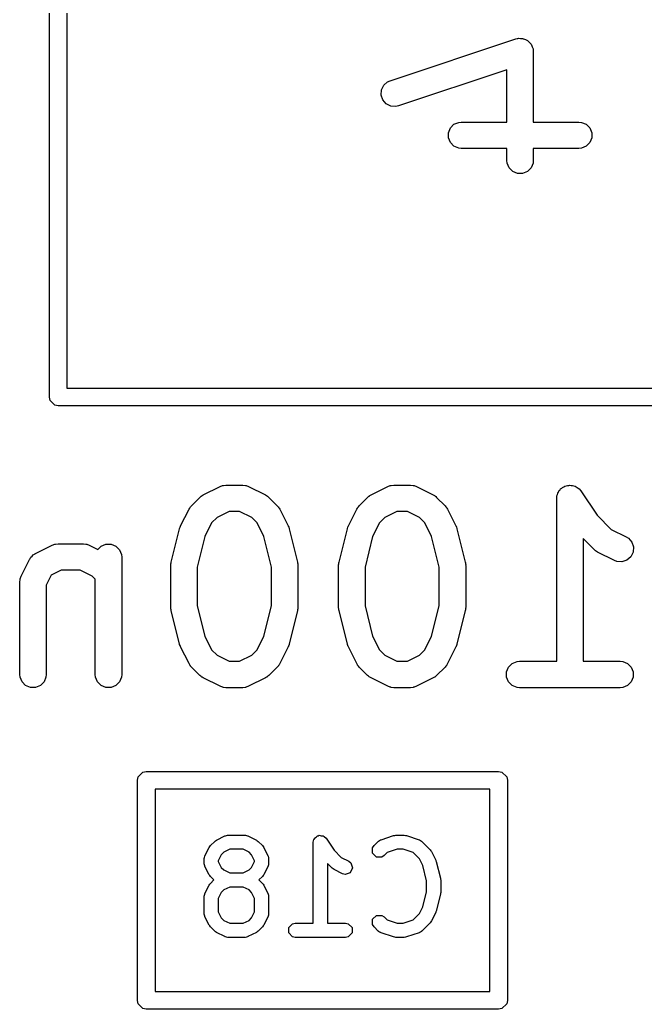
# Model space of a CAD drawing. Header units: inches. Extents: x 1.94 to 9.37, y -5.72 to -1.46.
# Drawn here: x 5.708 to 5.8477, y -5.2136 to -4.9925 of the extents above; entities that cross this region are included whole.
import ezdxf

# ---------------------------------------------------------------- set-up
doc = ezdxf.new("R2010")
doc.units = ezdxf.units.IN
doc.header["$MEASUREMENT"] = 0
doc.layers.add('BLACK', color=250, linetype='CONTINUOUS')

msp = doc.modelspace()

# ---------------------------------------------------------------- linework, layer by layer
at = {"layer": 'BLACK', "linetype": 'CONTINUOUS'}
for p, q in [((5.71457, -5.07677), (5.71457, -4.94291)), ((5.7185, -4.94373), (5.7185, -5.0748)), ((5.79069, -5.0061), (5.81881, -4.99673)), ((5.81881, -4.99673), (5.8191, -4.99667)), ((5.8191, -4.99667), (5.81917, -4.99664)), ((5.81917, -4.99664), (5.81923, -4.99664)), ((5.81923, -4.99664), (5.81937, -4.9966)), ((5.81937, -4.9966), (5.81985, -4.99664)), ((5.81985, -4.99664), (5.82032, -4.99664)), ((5.82032, -4.99664), (5.82042, -4.99668)), ((5.82042, -4.99668), (5.82052, -4.99668)), ((5.82052, -4.99668), (5.82095, -4.99689)), ((5.82095, -4.99689), (5.82138, -4.99708)), ((5.82138, -4.99708), (5.82146, -4.99715)), ((5.82146, -4.99715), (5.82155, -4.9972)), ((5.82155, -4.9972), (5.82186, -4.99756)), ((5.82186, -4.99756), (5.8222, -4.99789)), ((5.8222, -4.99789), (5.82224, -4.99799)), ((5.82224, -4.99799), (5.82231, -4.99807)), ((5.82231, -4.99807), (5.82246, -4.99852)), ((5.82246, -4.99852), (5.82264, -4.99896)), ((5.82264, -4.99896), (5.82265, -4.99911)), ((5.82265, -4.99911), (5.82267, -4.99916)), ((5.82267, -4.99916), (5.82267, -4.99924)), ((5.82267, -4.99924), (5.8227, -4.99953)), ((5.8227, -4.99953), (5.8227, -5.01533)), ((5.81679, -5.00363), (5.79256, -5.01171)), ((5.81679, -5.01533), (5.81679, -5.00363)), ((5.79016, -5.00634), (5.79069, -5.0061)), ((5.78869, -5.00927), (5.78877, -5.00813)), ((5.78877, -5.00813), (5.78929, -5.00709)), ((5.78929, -5.00709), (5.79016, -5.00634)), ((5.78906, -5.01037), (5.78869, -5.00927)), ((5.78981, -5.01124), (5.78906, -5.01037)), ((5.79084, -5.01175), (5.78981, -5.01124)), ((5.79199, -5.01183), (5.79084, -5.01175)), ((5.79256, -5.01171), (5.79199, -5.01183)), ((5.80372, -5.0177), (5.80417, -5.01664)), ((5.80417, -5.01664), (5.80498, -5.01582)), ((5.80498, -5.01582), (5.80604, -5.01538)), ((5.80604, -5.01538), (5.80662, -5.01533)), ((5.80662, -5.01533), (5.81679, -5.01533)), ((5.8227, -5.01533), (5.83287, -5.01533)), ((5.83287, -5.01533), (5.83344, -5.01538)), ((5.83344, -5.01538), (5.83451, -5.01582)), ((5.83451, -5.01582), (5.83532, -5.01664)), ((5.83532, -5.01664), (5.83576, -5.0177)), ((5.80372, -5.01886), (5.80372, -5.0177)), ((5.80417, -5.01992), (5.80372, -5.01886)), ((5.83576, -5.01886), (5.83532, -5.01992)), ((5.83576, -5.0177), (5.83576, -5.01886)), ((5.80498, -5.02073), (5.80417, -5.01992)), ((5.80604, -5.02117), (5.80498, -5.02073)), ((5.80662, -5.02123), (5.80604, -5.02117)), ((5.81679, -5.02123), (5.80662, -5.02123)), ((5.81679, -5.0239), (5.81679, -5.02123)), ((5.83287, -5.02123), (5.8227, -5.02123)), ((5.8227, -5.02123), (5.8227, -5.0239)), ((5.83344, -5.02117), (5.83287, -5.02123)), ((5.83451, -5.02073), (5.83344, -5.02117)), ((5.83532, -5.01992), (5.83451, -5.02073)), ((5.81685, -5.02448), (5.81679, -5.0239)), ((5.8227, -5.0239), (5.82264, -5.02448)), ((5.81729, -5.02554), (5.81685, -5.02448)), ((5.8181, -5.02636), (5.81729, -5.02554)), ((5.8222, -5.02554), (5.82138, -5.02636)), ((5.82264, -5.02448), (5.8222, -5.02554)), ((5.81917, -5.0268), (5.8181, -5.02636)), ((5.82032, -5.0268), (5.81917, -5.0268)), ((5.82138, -5.02636), (5.82032, -5.0268)), ((5.71472, -5.07752), (5.71457, -5.07677)), ((5.7185, -5.0748), (5.91142, -5.0748)), ((5.71578, -5.07859), (5.71472, -5.07752)), ((5.71654, -5.07874), (5.71578, -5.07859)), ((5.91339, -5.07874), (5.71654, -5.07874)), ((5.74896, -5.09864), (5.75271, -5.09676)), ((5.75271, -5.09676), (5.75325, -5.09655)), ((5.75325, -5.09655), (5.75336, -5.09655)), ((5.75336, -5.09655), (5.75345, -5.09651)), ((5.75345, -5.09651), (5.75403, -5.09645)), ((5.75403, -5.09645), (5.75778, -5.09645)), ((5.75778, -5.09645), (5.75836, -5.09651)), ((5.75836, -5.09651), (5.75845, -5.09655)), ((5.75845, -5.09655), (5.75856, -5.09655)), ((5.75856, -5.09655), (5.7591, -5.09676)), ((5.7591, -5.09676), (5.76285, -5.09864)), ((5.78646, -5.09864), (5.79021, -5.09676)), ((5.79021, -5.09676), (5.79075, -5.09655)), ((5.79075, -5.09655), (5.79085, -5.09655)), ((5.79085, -5.09655), (5.79095, -5.09651)), ((5.79095, -5.09651), (5.79153, -5.09645)), ((5.79153, -5.09645), (5.79528, -5.09645)), ((5.79528, -5.09645), (5.79585, -5.09651)), ((5.79585, -5.09651), (5.79595, -5.09655)), ((5.79595, -5.09655), (5.79606, -5.09655)), ((5.79606, -5.09655), (5.7966, -5.09676)), ((5.7966, -5.09676), (5.80035, -5.09864)), ((5.82926, -5.09695), (5.82953, -5.09684)), ((5.82953, -5.09684), (5.82977, -5.09667)), ((5.82977, -5.09667), (5.83005, -5.09662)), ((5.83005, -5.09662), (5.83032, -5.09651)), ((5.83032, -5.09651), (5.83061, -5.09651)), ((5.83061, -5.09651), (5.8309, -5.09645)), ((5.8309, -5.09645), (5.83118, -5.09651)), ((5.83118, -5.09651), (5.83147, -5.09651)), ((5.83147, -5.09651), (5.83174, -5.09662)), ((5.83174, -5.09662), (5.83203, -5.09668)), ((5.83203, -5.09668), (5.83227, -5.09684)), ((5.83227, -5.09684), (5.83254, -5.09695)), ((5.74819, -5.09919), (5.74842, -5.099)), ((5.74842, -5.099), (5.74847, -5.09894)), ((5.74847, -5.09894), (5.74856, -5.09889)), ((5.74856, -5.09889), (5.74864, -5.09882)), ((5.74864, -5.09882), (5.74871, -5.09879)), ((5.74871, -5.09879), (5.74896, -5.09864)), ((5.76285, -5.09864), (5.7631, -5.09879)), ((5.7631, -5.09879), (5.76317, -5.09882)), ((5.76317, -5.09882), (5.76325, -5.09889)), ((5.76325, -5.09889), (5.76334, -5.09894)), ((5.76334, -5.09894), (5.76339, -5.099)), ((5.76339, -5.099), (5.76362, -5.09919)), ((5.78569, -5.09919), (5.78591, -5.099)), ((5.78591, -5.099), (5.78597, -5.09894)), ((5.78597, -5.09894), (5.78606, -5.09889)), ((5.78606, -5.09889), (5.78614, -5.09882)), ((5.78614, -5.09882), (5.78621, -5.09879)), ((5.78621, -5.09879), (5.78646, -5.09864)), ((5.80035, -5.09864), (5.80059, -5.09879)), ((5.80059, -5.09879), (5.80067, -5.09882)), ((5.80067, -5.09882), (5.80075, -5.09889)), ((5.80075, -5.09889), (5.80084, -5.09894)), ((5.80084, -5.09894), (5.80089, -5.099)), ((5.80089, -5.099), (5.80111, -5.09919)), ((5.82794, -5.0994), (5.828, -5.09883)), ((5.828, -5.09883), (5.82811, -5.09856)), ((5.82811, -5.09856), (5.82817, -5.09827)), ((5.82817, -5.09827), (5.82833, -5.09803)), ((5.82833, -5.09803), (5.82844, -5.09776)), ((5.82844, -5.09776), (5.82865, -5.09756)), ((5.82865, -5.09756), (5.82881, -5.09731)), ((5.82881, -5.09731), (5.82905, -5.09715)), ((5.82905, -5.09715), (5.82926, -5.09695)), ((5.83254, -5.09695), (5.83274, -5.09715)), ((5.83274, -5.09715), (5.83299, -5.09732)), ((5.83299, -5.09732), (5.83335, -5.09776)), ((5.83335, -5.09776), (5.83335, -5.09776)), ((5.83335, -5.09776), (5.83335, -5.09776)), ((5.83335, -5.09776), (5.83335, -5.09776)), ((5.83335, -5.09776), (5.83694, -5.10315)), ((5.74607, -5.10134), (5.74613, -5.10129)), ((5.74613, -5.10129), (5.74632, -5.10106)), ((5.74632, -5.10106), (5.74819, -5.09919)), ((5.76362, -5.09919), (5.76549, -5.10106)), ((5.76549, -5.10106), (5.76568, -5.10129)), ((5.76568, -5.10129), (5.76574, -5.10134)), ((5.78357, -5.10134), (5.78363, -5.10129)), ((5.78363, -5.10129), (5.78381, -5.10106)), ((5.78381, -5.10106), (5.78569, -5.09919)), ((5.80111, -5.09919), (5.80299, -5.10106)), ((5.80299, -5.10106), (5.80317, -5.10129)), ((5.80317, -5.10129), (5.80323, -5.10134)), ((5.82794, -5.13582), (5.82794, -5.0994)), ((5.82794, -5.0994), (5.82794, -5.0994)), ((5.82794, -5.0994), (5.82794, -5.0994)), ((5.82794, -5.0994), (5.82794, -5.0994)), ((5.74389, -5.10558), (5.74577, -5.10183)), ((5.74577, -5.10183), (5.74592, -5.10158)), ((5.74592, -5.10158), (5.74595, -5.10151)), ((5.74595, -5.10151), (5.74602, -5.10143)), ((5.74602, -5.10143), (5.74607, -5.10134)), ((5.75473, -5.10236), (5.75203, -5.1037)), ((5.75708, -5.10236), (5.75473, -5.10236)), ((5.75978, -5.1037), (5.75708, -5.10236)), ((5.76574, -5.10134), (5.76579, -5.10143)), ((5.76579, -5.10143), (5.76586, -5.10151)), ((5.76586, -5.10151), (5.76589, -5.10158)), ((5.76589, -5.10158), (5.76605, -5.10183)), ((5.76605, -5.10183), (5.76792, -5.10558)), ((5.78139, -5.10558), (5.78326, -5.10183)), ((5.78326, -5.10183), (5.78342, -5.10158)), ((5.78342, -5.10158), (5.78345, -5.10151)), ((5.78345, -5.10151), (5.78351, -5.10143)), ((5.78351, -5.10143), (5.78357, -5.10134)), ((5.79222, -5.10236), (5.78953, -5.1037)), ((5.79458, -5.10236), (5.79222, -5.10236)), ((5.79728, -5.1037), (5.79458, -5.10236)), ((5.80323, -5.10134), (5.80329, -5.10143)), ((5.80329, -5.10143), (5.80335, -5.10151)), ((5.80335, -5.10151), (5.80338, -5.10158)), ((5.80338, -5.10158), (5.80354, -5.10183)), ((5.80354, -5.10183), (5.80542, -5.10558)), ((5.83694, -5.10315), (5.84014, -5.10635)), ((5.74378, -5.10588), (5.74386, -5.10564)), ((5.74386, -5.10564), (5.74387, -5.10562)), ((5.74387, -5.10562), (5.74389, -5.10558)), ((5.75083, -5.1049), (5.74932, -5.10793)), ((5.75203, -5.1037), (5.75083, -5.1049)), ((5.76098, -5.1049), (5.75978, -5.1037)), ((5.76249, -5.10793), (5.76098, -5.1049)), ((5.76792, -5.10558), (5.76794, -5.10562)), ((5.76794, -5.10562), (5.76795, -5.10564)), ((5.76795, -5.10564), (5.76804, -5.10588)), ((5.78127, -5.10588), (5.78136, -5.10564)), ((5.78136, -5.10564), (5.78137, -5.10562)), ((5.78137, -5.10562), (5.78139, -5.10558)), ((5.78833, -5.1049), (5.78681, -5.10793)), ((5.78953, -5.1037), (5.78833, -5.1049)), ((5.79847, -5.1049), (5.79728, -5.1037)), ((5.79999, -5.10793), (5.79847, -5.1049)), ((5.80542, -5.10558), (5.80543, -5.10562)), ((5.80543, -5.10562), (5.80544, -5.10564)), ((5.80544, -5.10564), (5.80553, -5.10588)), ((5.74179, -5.11368), (5.74367, -5.10619)), ((5.74367, -5.10619), (5.74368, -5.10614)), ((5.74368, -5.10612), (5.74378, -5.10588)), ((5.74368, -5.10614), (5.74368, -5.10612)), ((5.74932, -5.10793), (5.74761, -5.11476)), ((5.7642, -5.11476), (5.76249, -5.10793)), ((5.76804, -5.10588), (5.76813, -5.10612)), ((5.76813, -5.10612), (5.76813, -5.10614)), ((5.76813, -5.10614), (5.76814, -5.10619)), ((5.76814, -5.10619), (5.77002, -5.11368)), ((5.77929, -5.11368), (5.78116, -5.10619)), ((5.78116, -5.10619), (5.78118, -5.10614)), ((5.78118, -5.10612), (5.78127, -5.10588)), ((5.78118, -5.10614), (5.78118, -5.10612)), ((5.78681, -5.10793), (5.7851, -5.11476)), ((5.8017, -5.11476), (5.79999, -5.10793)), ((5.80553, -5.10588), (5.80562, -5.10612)), ((5.80562, -5.10612), (5.80562, -5.10614)), ((5.80562, -5.10614), (5.80564, -5.10619)), ((5.80564, -5.10619), (5.80751, -5.11368)), ((5.84014, -5.10635), (5.84347, -5.10801)), ((5.71147, -5.11176), (5.71521, -5.10988)), ((5.71521, -5.10988), (5.71576, -5.10968)), ((5.71576, -5.10968), (5.71586, -5.10967)), ((5.71586, -5.10967), (5.71596, -5.10963)), ((5.71596, -5.10963), (5.71654, -5.10957)), ((5.71654, -5.10957), (5.72216, -5.10957)), ((5.72216, -5.10957), (5.72274, -5.10963)), ((5.72274, -5.10963), (5.72283, -5.10967)), ((5.72283, -5.10967), (5.72294, -5.10968)), ((5.72294, -5.10968), (5.72348, -5.10988)), ((5.72348, -5.10988), (5.72538, -5.11083)), ((5.72538, -5.11083), (5.72614, -5.11007)), ((5.72614, -5.11007), (5.72721, -5.10963)), ((5.72721, -5.10963), (5.72836, -5.10963)), ((5.72836, -5.10963), (5.72942, -5.11007)), ((5.72942, -5.11007), (5.73024, -5.11089)), ((5.83631, -5.11086), (5.83385, -5.10841)), ((5.83385, -5.10841), (5.83385, -5.13582)), ((5.84347, -5.10801), (5.84396, -5.10832)), ((5.84396, -5.10832), (5.84471, -5.10919)), ((5.84471, -5.10919), (5.84507, -5.11028)), ((5.71045, -5.11259), (5.71073, -5.11235)), ((5.71073, -5.11235), (5.71098, -5.11207)), ((5.71098, -5.11207), (5.71127, -5.11188)), ((5.71127, -5.11188), (5.71132, -5.11184)), ((5.71132, -5.11184), (5.71137, -5.11182)), ((5.71137, -5.11182), (5.71147, -5.11176)), ((5.73024, -5.11089), (5.73068, -5.11195)), ((5.73068, -5.11195), (5.73074, -5.11253)), ((5.83653, -5.11105), (5.83631, -5.11086)), ((5.83658, -5.11111), (5.83653, -5.11105)), ((5.83667, -5.11116), (5.83658, -5.11111)), ((5.83675, -5.11123), (5.83667, -5.11116)), ((5.83683, -5.11126), (5.83675, -5.11123)), ((5.83707, -5.11142), (5.83683, -5.11126)), ((5.84082, -5.11329), (5.83707, -5.11142)), ((5.84499, -5.11143), (5.84448, -5.11246)), ((5.84507, -5.11028), (5.84499, -5.11143)), ((5.70827, -5.11683), (5.71014, -5.11308)), ((5.71014, -5.11308), (5.71021, -5.11298)), ((5.71021, -5.11298), (5.71022, -5.11294)), ((5.71022, -5.11294), (5.71027, -5.11288)), ((5.71027, -5.11288), (5.71045, -5.11259)), ((5.73074, -5.11253), (5.73074, -5.13877)), ((5.7417, -5.1144), (5.74171, -5.1143)), ((5.7417, -5.12377), (5.7417, -5.1144)), ((5.74171, -5.11426), (5.74174, -5.11404)), ((5.74171, -5.1143), (5.74171, -5.11426)), ((5.74174, -5.11404), (5.74176, -5.11382)), ((5.74176, -5.11382), (5.74178, -5.11378)), ((5.74178, -5.11378), (5.74179, -5.11368)), ((5.77002, -5.11368), (5.77003, -5.11378)), ((5.77003, -5.11378), (5.77005, -5.11382)), ((5.77005, -5.11382), (5.77007, -5.11404)), ((5.77007, -5.11404), (5.7701, -5.11426)), ((5.7701, -5.11426), (5.7701, -5.1143)), ((5.7701, -5.1143), (5.77011, -5.1144)), ((5.77011, -5.1144), (5.77011, -5.12377)), ((5.7792, -5.11426), (5.77923, -5.11404)), ((5.77921, -5.1143), (5.7792, -5.11426)), ((5.7792, -5.1144), (5.77921, -5.1143)), ((5.7792, -5.12377), (5.7792, -5.1144)), ((5.77923, -5.11404), (5.77926, -5.11382)), ((5.77926, -5.11382), (5.77927, -5.11378)), ((5.77927, -5.11378), (5.77929, -5.11368)), ((5.80751, -5.11368), (5.80753, -5.11378)), ((5.80753, -5.11378), (5.80755, -5.11382)), ((5.80755, -5.11382), (5.80757, -5.11404)), ((5.80757, -5.11404), (5.8076, -5.11426)), ((5.8076, -5.11426), (5.80759, -5.1143)), ((5.80759, -5.1143), (5.8076, -5.1144)), ((5.8076, -5.1144), (5.8076, -5.12377)), ((5.84136, -5.1135), (5.84082, -5.11329)), ((5.84251, -5.11358), (5.84136, -5.1135)), ((5.84361, -5.11322), (5.84251, -5.11358)), ((5.84448, -5.11246), (5.84361, -5.11322)), ((5.71499, -5.1166), (5.71386, -5.11885)), ((5.71723, -5.11548), (5.71499, -5.1166)), ((5.72146, -5.11548), (5.71723, -5.11548)), ((5.72416, -5.11683), (5.72146, -5.11548)), ((5.74761, -5.11476), (5.74761, -5.12341)), ((5.7642, -5.12341), (5.7642, -5.11476)), ((5.7851, -5.11476), (5.7851, -5.12341)), ((5.8017, -5.12341), (5.8017, -5.11476)), ((5.70796, -5.11815), (5.70802, -5.11757)), ((5.70796, -5.13877), (5.70796, -5.11815)), ((5.70802, -5.11757), (5.70806, -5.11748)), ((5.70806, -5.11737), (5.70827, -5.11683)), ((5.70806, -5.11748), (5.70806, -5.11737)), ((5.71386, -5.11885), (5.71386, -5.13877)), ((5.72483, -5.1175), (5.72416, -5.11683)), ((5.72483, -5.13877), (5.72483, -5.1175)), ((5.74761, -5.12341), (5.74932, -5.13024)), ((5.76249, -5.13024), (5.7642, -5.12341)), ((5.7851, -5.12341), (5.78681, -5.13024)), ((5.79999, -5.13024), (5.8017, -5.12341)), ((5.74171, -5.12387), (5.7417, -5.12377)), ((5.74171, -5.12392), (5.74171, -5.12387)), ((5.74174, -5.12413), (5.74171, -5.12392)), ((5.74176, -5.12435), (5.74174, -5.12413)), ((5.74178, -5.12439), (5.74176, -5.12435)), ((5.74179, -5.12449), (5.74178, -5.12439)), ((5.74367, -5.13199), (5.74179, -5.12449)), ((5.77002, -5.12449), (5.76814, -5.13199)), ((5.77003, -5.12439), (5.77002, -5.12449)), ((5.77005, -5.12435), (5.77003, -5.12439)), ((5.77007, -5.12413), (5.77005, -5.12435)), ((5.7701, -5.12392), (5.77007, -5.12413)), ((5.77011, -5.12377), (5.7701, -5.12387)), ((5.7701, -5.12387), (5.7701, -5.12392)), ((5.77921, -5.12387), (5.7792, -5.12377)), ((5.7792, -5.12392), (5.77921, -5.12387)), ((5.77923, -5.12413), (5.7792, -5.12392)), ((5.77926, -5.12435), (5.77923, -5.12413)), ((5.77927, -5.12439), (5.77926, -5.12435)), ((5.77929, -5.12449), (5.77927, -5.12439)), ((5.78116, -5.13199), (5.77929, -5.12449)), ((5.80751, -5.12449), (5.80564, -5.13199)), ((5.80753, -5.12439), (5.80751, -5.12449)), ((5.80755, -5.12435), (5.80753, -5.12439)), ((5.80757, -5.12413), (5.80755, -5.12435)), ((5.8076, -5.12392), (5.80757, -5.12413)), ((5.8076, -5.12377), (5.80759, -5.12387)), ((5.80759, -5.12387), (5.8076, -5.12392)), ((5.74368, -5.13203), (5.74367, -5.13199)), ((5.74368, -5.13205), (5.74368, -5.13203)), ((5.74378, -5.13229), (5.74368, -5.13205)), ((5.74932, -5.13024), (5.75083, -5.13327)), ((5.76098, -5.13327), (5.76249, -5.13024)), ((5.76813, -5.13205), (5.76804, -5.13229)), ((5.76814, -5.13199), (5.76813, -5.13203)), ((5.76813, -5.13203), (5.76813, -5.13205)), ((5.78118, -5.13203), (5.78116, -5.13199)), ((5.78118, -5.13205), (5.78118, -5.13203)), ((5.78127, -5.13229), (5.78118, -5.13205)), ((5.78681, -5.13024), (5.78833, -5.13327)), ((5.79847, -5.13327), (5.79999, -5.13024)), ((5.80562, -5.13205), (5.80553, -5.13229)), ((5.80564, -5.13199), (5.80562, -5.13203)), ((5.80562, -5.13203), (5.80562, -5.13205)), ((5.74386, -5.13253), (5.74378, -5.13229)), ((5.74387, -5.13255), (5.74386, -5.13253)), ((5.74389, -5.13259), (5.74387, -5.13255)), ((5.74577, -5.13634), (5.74389, -5.13259)), ((5.75083, -5.13327), (5.75203, -5.13447)), ((5.75203, -5.13447), (5.75473, -5.13582)), ((5.75708, -5.13582), (5.75978, -5.13447)), ((5.75978, -5.13447), (5.76098, -5.13327)), ((5.76792, -5.13259), (5.76605, -5.13634)), ((5.76794, -5.13255), (5.76792, -5.13259)), ((5.76795, -5.13253), (5.76794, -5.13255)), ((5.76804, -5.13229), (5.76795, -5.13253)), ((5.78136, -5.13253), (5.78127, -5.13229)), ((5.78137, -5.13255), (5.78136, -5.13253)), ((5.78139, -5.13259), (5.78137, -5.13255)), ((5.78326, -5.13634), (5.78139, -5.13259)), ((5.78833, -5.13327), (5.78953, -5.13447)), ((5.78953, -5.13447), (5.79222, -5.13582)), ((5.79458, -5.13582), (5.79728, -5.13447)), ((5.79728, -5.13447), (5.79847, -5.13327)), ((5.80542, -5.13259), (5.80354, -5.13634)), ((5.80543, -5.13255), (5.80542, -5.13259)), ((5.80544, -5.13253), (5.80543, -5.13255)), ((5.80553, -5.13229), (5.80544, -5.13253)), ((5.74592, -5.13659), (5.74577, -5.13634)), ((5.74595, -5.13666), (5.74592, -5.13659)), ((5.74602, -5.13674), (5.74595, -5.13666)), ((5.75473, -5.13582), (5.75708, -5.13582)), ((5.76586, -5.13666), (5.76579, -5.13674)), ((5.76589, -5.13659), (5.76586, -5.13666)), ((5.76605, -5.13634), (5.76589, -5.13659)), ((5.78342, -5.13659), (5.78326, -5.13634)), ((5.78345, -5.13666), (5.78342, -5.13659)), ((5.78351, -5.13674), (5.78345, -5.13666)), ((5.79222, -5.13582), (5.79458, -5.13582)), ((5.80335, -5.13666), (5.80329, -5.13674)), ((5.80338, -5.13659), (5.80335, -5.13666)), ((5.80354, -5.13634), (5.80338, -5.13659)), ((5.81719, -5.13713), (5.81801, -5.13632)), ((5.81801, -5.13632), (5.81907, -5.13588)), ((5.81907, -5.13588), (5.81965, -5.13582)), ((5.81965, -5.13582), (5.82794, -5.13582)), ((5.83385, -5.13582), (5.84214, -5.13582)), ((5.84214, -5.13582), (5.84272, -5.13588)), ((5.84272, -5.13588), (5.84379, -5.13632)), ((5.84379, -5.13632), (5.8446, -5.13713)), ((5.70802, -5.13935), (5.70796, -5.13877)), ((5.71386, -5.13877), (5.71381, -5.13935)), ((5.72489, -5.13935), (5.72483, -5.13877)), ((5.73074, -5.13877), (5.73068, -5.13935)), ((5.74607, -5.13683), (5.74602, -5.13674)), ((5.74613, -5.13688), (5.74607, -5.13683)), ((5.74632, -5.13711), (5.74613, -5.13688)), ((5.74819, -5.13899), (5.74632, -5.13711)), ((5.76549, -5.13711), (5.76362, -5.13899)), ((5.76568, -5.13688), (5.76549, -5.13711)), ((5.76574, -5.13683), (5.76568, -5.13688)), ((5.76579, -5.13674), (5.76574, -5.13683)), ((5.78357, -5.13683), (5.78351, -5.13674)), ((5.78363, -5.13688), (5.78357, -5.13683)), ((5.78381, -5.13711), (5.78363, -5.13688)), ((5.78569, -5.13899), (5.78381, -5.13711)), ((5.80299, -5.13711), (5.80111, -5.13899)), ((5.80317, -5.13688), (5.80299, -5.13711)), ((5.80323, -5.13683), (5.80317, -5.13688)), ((5.80329, -5.13674), (5.80323, -5.13683)), ((5.81675, -5.1382), (5.81719, -5.13713)), ((5.81675, -5.13935), (5.81675, -5.1382)), ((5.8446, -5.13713), (5.84504, -5.1382)), ((5.84504, -5.1382), (5.84504, -5.13935)), ((5.70846, -5.14041), (5.70802, -5.13935)), ((5.70927, -5.14123), (5.70846, -5.14041)), ((5.71337, -5.14041), (5.71255, -5.14123)), ((5.71381, -5.13935), (5.71337, -5.14041)), ((5.72533, -5.14041), (5.72489, -5.13935)), ((5.72614, -5.14123), (5.72533, -5.14041)), ((5.73024, -5.14041), (5.72942, -5.14123)), ((5.73068, -5.13935), (5.73024, -5.14041)), ((5.74842, -5.13917), (5.74819, -5.13899)), ((5.74847, -5.13923), (5.74842, -5.13917)), ((5.74856, -5.13929), (5.74847, -5.13923)), ((5.74864, -5.13935), (5.74856, -5.13929)), ((5.74871, -5.13938), (5.74864, -5.13935)), ((5.74896, -5.13954), (5.74871, -5.13938)), ((5.75271, -5.14141), (5.74896, -5.13954)), ((5.76285, -5.13954), (5.7591, -5.14141)), ((5.7631, -5.13938), (5.76285, -5.13954)), ((5.76317, -5.13935), (5.7631, -5.13938)), ((5.76325, -5.13929), (5.76317, -5.13935)), ((5.76334, -5.13923), (5.76325, -5.13929)), ((5.76339, -5.13917), (5.76334, -5.13923)), ((5.76362, -5.13899), (5.76339, -5.13917)), ((5.78591, -5.13917), (5.78569, -5.13899)), ((5.78597, -5.13923), (5.78591, -5.13917)), ((5.78606, -5.13929), (5.78597, -5.13923)), ((5.78614, -5.13935), (5.78606, -5.13929)), ((5.78621, -5.13938), (5.78614, -5.13935)), ((5.78646, -5.13954), (5.78621, -5.13938)), ((5.79021, -5.14141), (5.78646, -5.13954)), ((5.80035, -5.13954), (5.7966, -5.14141)), ((5.80059, -5.13938), (5.80035, -5.13954)), ((5.80067, -5.13935), (5.80059, -5.13938)), ((5.80075, -5.13929), (5.80067, -5.13935)), ((5.80084, -5.13923), (5.80075, -5.13929)), ((5.80089, -5.13917), (5.80084, -5.13923)), ((5.80111, -5.13899), (5.80089, -5.13917)), ((5.81719, -5.14041), (5.81675, -5.13935)), ((5.81801, -5.14123), (5.81719, -5.14041)), ((5.8446, -5.14041), (5.84379, -5.14123)), ((5.84504, -5.13935), (5.8446, -5.14041)), ((5.71034, -5.14167), (5.70927, -5.14123)), ((5.71149, -5.14167), (5.71034, -5.14167)), ((5.71255, -5.14123), (5.71149, -5.14167)), ((5.72721, -5.14167), (5.72614, -5.14123)), ((5.72836, -5.14167), (5.72721, -5.14167)), ((5.72942, -5.14123), (5.72836, -5.14167)), ((5.75325, -5.14162), (5.75271, -5.14141)), ((5.75336, -5.14163), (5.75325, -5.14162)), ((5.75345, -5.14167), (5.75336, -5.14163)), ((5.75403, -5.14173), (5.75345, -5.14167)), ((5.75778, -5.14173), (5.75403, -5.14173)), ((5.75836, -5.14167), (5.75778, -5.14173)), ((5.75845, -5.14163), (5.75836, -5.14167)), ((5.75856, -5.14162), (5.75845, -5.14163)), ((5.7591, -5.14141), (5.75856, -5.14162)), ((5.79075, -5.14162), (5.79021, -5.14141)), ((5.79085, -5.14163), (5.79075, -5.14162)), ((5.79095, -5.14167), (5.79085, -5.14163)), ((5.79153, -5.14173), (5.79095, -5.14167)), ((5.79528, -5.14173), (5.79153, -5.14173)), ((5.79585, -5.14167), (5.79528, -5.14173)), ((5.79595, -5.14163), (5.79585, -5.14167)), ((5.79606, -5.14162), (5.79595, -5.14163)), ((5.7966, -5.14141), (5.79606, -5.14162)), ((5.81907, -5.14167), (5.81801, -5.14123)), ((5.81965, -5.14173), (5.81907, -5.14167)), ((5.84214, -5.14173), (5.81965, -5.14173)), ((5.84272, -5.14167), (5.84214, -5.14173)), ((5.84379, -5.14123), (5.84272, -5.14167)), ((5.7344, -5.16165), (5.73547, -5.16058)), ((5.73547, -5.16058), (5.73622, -5.16043)), ((5.73622, -5.16043), (5.81496, -5.16043)), ((5.81496, -5.16043), (5.81571, -5.16058)), ((5.81571, -5.16058), (5.81678, -5.16165)), ((5.73425, -5.1624), (5.7344, -5.16165)), ((5.73425, -5.21161), (5.73425, -5.1624)), ((5.81678, -5.16165), (5.81693, -5.1624)), ((5.81693, -5.1624), (5.81693, -5.21161)), ((5.73819, -5.16437), (5.73819, -5.20965)), ((5.81299, -5.16437), (5.73819, -5.16437)), ((5.81299, -5.20965), (5.81299, -5.16437)), ((5.75057, -5.17703), (5.75151, -5.17609)), ((5.75151, -5.17609), (5.75172, -5.17595)), ((5.75172, -5.17595), (5.75192, -5.17579)), ((5.75192, -5.17579), (5.7538, -5.17486)), ((5.7538, -5.17486), (5.75387, -5.17484)), ((5.75387, -5.17484), (5.7539, -5.17481)), ((5.7539, -5.17481), (5.75414, -5.17476)), ((5.75414, -5.17476), (5.75439, -5.17469)), ((5.75439, -5.17469), (5.75442, -5.17471)), ((5.75442, -5.17471), (5.7545, -5.17469)), ((5.7545, -5.17469), (5.75825, -5.17469)), ((5.75825, -5.17469), (5.75833, -5.17471)), ((5.75833, -5.17471), (5.75836, -5.17469)), ((5.75836, -5.17469), (5.7586, -5.17476)), ((5.7586, -5.17476), (5.75885, -5.17481)), ((5.75885, -5.17481), (5.75888, -5.17484)), ((5.75888, -5.17484), (5.75895, -5.17486)), ((5.75895, -5.17486), (5.76083, -5.17579)), ((5.76083, -5.17579), (5.76103, -5.17595)), ((5.76103, -5.17595), (5.76124, -5.17609)), ((5.76124, -5.17609), (5.76217, -5.17703)), ((5.77355, -5.17627), (5.77367, -5.17566)), ((5.77355, -5.19438), (5.77355, -5.17627)), ((5.77367, -5.17566), (5.77378, -5.17555)), ((5.77378, -5.17555), (5.77381, -5.17539)), ((5.77381, -5.17539), (5.77419, -5.17514)), ((5.77419, -5.17514), (5.77452, -5.17481)), ((5.77452, -5.17481), (5.77468, -5.17481)), ((5.77468, -5.17481), (5.77482, -5.17472)), ((5.77482, -5.17472), (5.77527, -5.17481)), ((5.77527, -5.17481), (5.77572, -5.17481)), ((5.77572, -5.17481), (5.77584, -5.17493)), ((5.77584, -5.17493), (5.776, -5.17496)), ((5.776, -5.17496), (5.77643, -5.17539)), ((5.77643, -5.17539), (5.77822, -5.17807)), ((5.78713, -5.17703), (5.78807, -5.17609)), ((5.78807, -5.17609), (5.78813, -5.17605)), ((5.78813, -5.17605), (5.78815, -5.17601)), ((5.78815, -5.17601), (5.78837, -5.17589)), ((5.78837, -5.17589), (5.78858, -5.17575)), ((5.78858, -5.17575), (5.78862, -5.17575)), ((5.78862, -5.17575), (5.78868, -5.17571)), ((5.78868, -5.17571), (5.7915, -5.17477)), ((5.7915, -5.17477), (5.79175, -5.17474)), ((5.79175, -5.17474), (5.79199, -5.17469)), ((5.79199, -5.17469), (5.79387, -5.17469)), ((5.79387, -5.17469), (5.79412, -5.17474)), ((5.79412, -5.17474), (5.79437, -5.17477)), ((5.79437, -5.17477), (5.79718, -5.17571)), ((5.79718, -5.17571), (5.79725, -5.17575)), ((5.79725, -5.17575), (5.79728, -5.17575)), ((5.79728, -5.17575), (5.79749, -5.17589)), ((5.79749, -5.17589), (5.79771, -5.17601)), ((5.79771, -5.17601), (5.79773, -5.17605)), ((5.79773, -5.17605), (5.7978, -5.17609)), ((5.7978, -5.17609), (5.79967, -5.17796)), ((5.74934, -5.17931), (5.75028, -5.17744)), ((5.75028, -5.17744), (5.75043, -5.17724)), ((5.75043, -5.17724), (5.75057, -5.17703)), ((5.75356, -5.1785), (5.75298, -5.17907)), ((5.75487, -5.17784), (5.75356, -5.1785)), ((5.75788, -5.17784), (5.75487, -5.17784)), ((5.75919, -5.1785), (5.75788, -5.17784)), ((5.75977, -5.17907), (5.75919, -5.1785)), ((5.76217, -5.17703), (5.76232, -5.17724)), ((5.76232, -5.17724), (5.76247, -5.17744)), ((5.76247, -5.17744), (5.76341, -5.17931)), ((5.77822, -5.17807), (5.7798, -5.17966)), ((5.78679, -5.17754), (5.78713, -5.17703)), ((5.78679, -5.17874), (5.78679, -5.17754)), ((5.79003, -5.17858), (5.78936, -5.17925)), ((5.79225, -5.17784), (5.79003, -5.17858)), ((5.79361, -5.17784), (5.79225, -5.17784)), ((5.79583, -5.17858), (5.79361, -5.17784)), ((5.79726, -5.18001), (5.79583, -5.17858)), ((5.79967, -5.17796), (5.79981, -5.17817)), ((5.79981, -5.17817), (5.79996, -5.17837)), ((5.79996, -5.17837), (5.8009, -5.18025)), ((5.74918, -5.1799), (5.74925, -5.17966)), ((5.74919, -5.17994), (5.74918, -5.1799)), ((5.74918, -5.18002), (5.74919, -5.17994)), ((5.74918, -5.18095), (5.74918, -5.18002)), ((5.74925, -5.17966), (5.74929, -5.17941)), ((5.74929, -5.17941), (5.74932, -5.17939)), ((5.74932, -5.17939), (5.74934, -5.17931)), ((5.75298, -5.17907), (5.75232, -5.18039)), ((5.75232, -5.18039), (5.75232, -5.18058)), ((5.75232, -5.18058), (5.75298, -5.18189)), ((5.76042, -5.18039), (5.75977, -5.17907)), ((5.75977, -5.18189), (5.76042, -5.18058)), ((5.76042, -5.18058), (5.76042, -5.18039)), ((5.76341, -5.17931), (5.76343, -5.17939)), ((5.76343, -5.17939), (5.76345, -5.17941)), ((5.76345, -5.17941), (5.7635, -5.17966)), ((5.7635, -5.17966), (5.76357, -5.1799)), ((5.76357, -5.1799), (5.76356, -5.17994)), ((5.76356, -5.17994), (5.76357, -5.18002)), ((5.76357, -5.18002), (5.76357, -5.18095)), ((5.7798, -5.17966), (5.78145, -5.18048)), ((5.78145, -5.18048), (5.78194, -5.18086)), ((5.78194, -5.18086), (5.78232, -5.182)), ((5.78764, -5.1796), (5.78679, -5.17874)), ((5.78885, -5.1796), (5.78764, -5.1796)), ((5.78936, -5.17925), (5.78885, -5.1796)), ((5.79801, -5.1815), (5.79726, -5.18001)), ((5.8009, -5.18025), (5.80095, -5.18041)), ((5.80095, -5.18041), (5.80102, -5.18057)), ((5.80102, -5.18057), (5.80196, -5.18432)), ((5.74919, -5.18103), (5.74918, -5.18095)), ((5.74918, -5.18106), (5.74919, -5.18103)), ((5.74925, -5.18131), (5.74918, -5.18106)), ((5.74929, -5.18156), (5.74925, -5.18131)), ((5.74932, -5.18158), (5.74929, -5.18156)), ((5.74934, -5.18166), (5.74932, -5.18158)), ((5.75028, -5.18353), (5.74934, -5.18166)), ((5.75298, -5.18189), (5.75356, -5.18247)), ((5.75356, -5.18247), (5.75487, -5.18313)), ((5.75487, -5.18313), (5.75788, -5.18313)), ((5.75788, -5.18313), (5.75919, -5.18247)), ((5.75919, -5.18247), (5.75977, -5.18189)), ((5.76341, -5.18166), (5.76247, -5.18353)), ((5.76343, -5.18158), (5.76341, -5.18166)), ((5.76345, -5.18156), (5.76343, -5.18158)), ((5.7635, -5.18131), (5.76345, -5.18156)), ((5.76357, -5.18106), (5.7635, -5.18131)), ((5.76357, -5.18095), (5.76356, -5.18103)), ((5.76356, -5.18103), (5.76357, -5.18106)), ((5.77776, -5.18207), (5.7767, -5.181)), ((5.7767, -5.181), (5.7767, -5.19438)), ((5.77797, -5.18221), (5.77776, -5.18207)), ((5.77817, -5.18236), (5.77797, -5.18221)), ((5.78004, -5.1833), (5.77817, -5.18236)), ((5.78178, -5.18308), (5.78063, -5.18346)), ((5.78232, -5.182), (5.78178, -5.18308)), ((5.79886, -5.1849), (5.79801, -5.1815)), ((5.75043, -5.18373), (5.75028, -5.18353)), ((5.75057, -5.18394), (5.75043, -5.18373)), ((5.75133, -5.1847), (5.75057, -5.18394)), ((5.75057, -5.18546), (5.75133, -5.1847)), ((5.76217, -5.18394), (5.76141, -5.1847)), ((5.76141, -5.1847), (5.76217, -5.18546)), ((5.76232, -5.18373), (5.76217, -5.18394)), ((5.76247, -5.18353), (5.76232, -5.18373)), ((5.78063, -5.18346), (5.78004, -5.1833)), ((5.79886, -5.18732), (5.79886, -5.1849)), ((5.80196, -5.18432), (5.80197, -5.18451)), ((5.80197, -5.18451), (5.80201, -5.1847)), ((5.80201, -5.1847), (5.80201, -5.18751)), ((5.74934, -5.18775), (5.75028, -5.18587)), ((5.75028, -5.18587), (5.75043, -5.18567)), ((5.75043, -5.18567), (5.75057, -5.18546)), ((5.75298, -5.18751), (5.75232, -5.18882)), ((5.75356, -5.18693), (5.75298, -5.18751)), ((5.75487, -5.18628), (5.75356, -5.18693)), ((5.75788, -5.18628), (5.75487, -5.18628)), ((5.75919, -5.18693), (5.75788, -5.18628)), ((5.75977, -5.18751), (5.75919, -5.18693)), ((5.76042, -5.18882), (5.75977, -5.18751)), ((5.76217, -5.18546), (5.76232, -5.18567)), ((5.76232, -5.18567), (5.76247, -5.18587)), ((5.76247, -5.18587), (5.76341, -5.18775)), ((5.79801, -5.19071), (5.79886, -5.18732)), ((5.80201, -5.18751), (5.80197, -5.1877)), ((5.74918, -5.18834), (5.74925, -5.1881)), ((5.74919, -5.18837), (5.74918, -5.18834)), ((5.74918, -5.18845), (5.74919, -5.18837)), ((5.74918, -5.1922), (5.74918, -5.18845)), ((5.74925, -5.1881), (5.74929, -5.18785)), ((5.74929, -5.18785), (5.74932, -5.18782)), ((5.74932, -5.18782), (5.74934, -5.18775)), ((5.75232, -5.18882), (5.75232, -5.19183)), ((5.76042, -5.19183), (5.76042, -5.18882)), ((5.76341, -5.18775), (5.76343, -5.18782)), ((5.76343, -5.18782), (5.76345, -5.18785)), ((5.76345, -5.18785), (5.7635, -5.1881)), ((5.7635, -5.1881), (5.76357, -5.18834)), ((5.76357, -5.18834), (5.76356, -5.18837)), ((5.76356, -5.18837), (5.76357, -5.18845)), ((5.76357, -5.18845), (5.76357, -5.1922)), ((5.80196, -5.1879), (5.80102, -5.19165)), ((5.80197, -5.1877), (5.80196, -5.1879)), ((5.75232, -5.19183), (5.75298, -5.19314)), ((5.75977, -5.19314), (5.76042, -5.19183)), ((5.79726, -5.19221), (5.79801, -5.19071)), ((5.8009, -5.19197), (5.79996, -5.19384)), ((5.80095, -5.1918), (5.8009, -5.19197)), ((5.80102, -5.19165), (5.80095, -5.1918)), ((5.74919, -5.19228), (5.74918, -5.1922)), ((5.74918, -5.19231), (5.74919, -5.19228)), ((5.74925, -5.19256), (5.74918, -5.19231)), ((5.74929, -5.1928), (5.74925, -5.19256)), ((5.74932, -5.19283), (5.74929, -5.1928)), ((5.74934, -5.19291), (5.74932, -5.19283)), ((5.75028, -5.19478), (5.74934, -5.19291)), ((5.75298, -5.19314), (5.75356, -5.19372)), ((5.75356, -5.19372), (5.75487, -5.19438)), ((5.75788, -5.19438), (5.75919, -5.19372)), ((5.75919, -5.19372), (5.75977, -5.19314)), ((5.76341, -5.19291), (5.76247, -5.19478)), ((5.76343, -5.19283), (5.76341, -5.19291)), ((5.76345, -5.1928), (5.76343, -5.19283)), ((5.7635, -5.19256), (5.76345, -5.1928)), ((5.76357, -5.19231), (5.7635, -5.19256)), ((5.76357, -5.1922), (5.76356, -5.19228)), ((5.76356, -5.19228), (5.76357, -5.19231)), ((5.78679, -5.19347), (5.78764, -5.19262)), ((5.78679, -5.19468), (5.78679, -5.19347)), ((5.78764, -5.19262), (5.78885, -5.19262)), ((5.78885, -5.19262), (5.78936, -5.19296)), ((5.78936, -5.19296), (5.79003, -5.19364)), ((5.79003, -5.19364), (5.79225, -5.19438)), ((5.79361, -5.19438), (5.79583, -5.19364)), ((5.79583, -5.19364), (5.79726, -5.19221)), ((5.79981, -5.19404), (5.79967, -5.19425)), ((5.79996, -5.19384), (5.79981, -5.19404)), ((5.75043, -5.19498), (5.75028, -5.19478)), ((5.75057, -5.19519), (5.75043, -5.19498)), ((5.75151, -5.19613), (5.75057, -5.19519)), ((5.75172, -5.19627), (5.75151, -5.19613)), ((5.75192, -5.19642), (5.75172, -5.19627)), ((5.75487, -5.19438), (5.75788, -5.19438)), ((5.76103, -5.19627), (5.76083, -5.19642)), ((5.76124, -5.19613), (5.76103, -5.19627)), ((5.76217, -5.19519), (5.76124, -5.19613)), ((5.76232, -5.19498), (5.76217, -5.19519)), ((5.76247, -5.19478), (5.76232, -5.19498)), ((5.76804, -5.19535), (5.76889, -5.1945)), ((5.76804, -5.19655), (5.76804, -5.19535)), ((5.76889, -5.1945), (5.7695, -5.19438)), ((5.7695, -5.19438), (5.77355, -5.19438)), ((5.7767, -5.19438), (5.78075, -5.19438)), ((5.78075, -5.19438), (5.78135, -5.1945)), ((5.78135, -5.1945), (5.7822, -5.19535)), ((5.7822, -5.19535), (5.7822, -5.19655)), ((5.78713, -5.19519), (5.78679, -5.19468)), ((5.78807, -5.19613), (5.78713, -5.19519)), ((5.78813, -5.19617), (5.78807, -5.19613)), ((5.78815, -5.1962), (5.78813, -5.19617)), ((5.78837, -5.19633), (5.78815, -5.1962)), ((5.78858, -5.19647), (5.78837, -5.19633)), ((5.79225, -5.19438), (5.79361, -5.19438)), ((5.79749, -5.19633), (5.79728, -5.19647)), ((5.79771, -5.1962), (5.79749, -5.19633)), ((5.79773, -5.19617), (5.79771, -5.1962)), ((5.7978, -5.19613), (5.79773, -5.19617)), ((5.79967, -5.19425), (5.7978, -5.19613)), ((5.7538, -5.19736), (5.75192, -5.19642)), ((5.75387, -5.19738), (5.7538, -5.19736)), ((5.7539, -5.19741), (5.75387, -5.19738)), ((5.75414, -5.19745), (5.7539, -5.19741)), ((5.75439, -5.19752), (5.75414, -5.19745)), ((5.75442, -5.19751), (5.75439, -5.19752)), ((5.7545, -5.19753), (5.75442, -5.19751)), ((5.75825, -5.19753), (5.7545, -5.19753)), ((5.75833, -5.19751), (5.75825, -5.19753)), ((5.75836, -5.19752), (5.75833, -5.19751)), ((5.7586, -5.19745), (5.75836, -5.19752)), ((5.75885, -5.19741), (5.7586, -5.19745)), ((5.75888, -5.19738), (5.75885, -5.19741)), ((5.75895, -5.19736), (5.75888, -5.19738)), ((5.76083, -5.19642), (5.75895, -5.19736)), ((5.76889, -5.19741), (5.76804, -5.19655)), ((5.7695, -5.19753), (5.76889, -5.19741)), ((5.78075, -5.19753), (5.7695, -5.19753)), ((5.78135, -5.19741), (5.78075, -5.19753)), ((5.7822, -5.19655), (5.78135, -5.19741)), ((5.78862, -5.19647), (5.78858, -5.19647)), ((5.78868, -5.19651), (5.78862, -5.19647)), ((5.7915, -5.19744), (5.78868, -5.19651)), ((5.79175, -5.19748), (5.7915, -5.19744)), ((5.79199, -5.19753), (5.79175, -5.19748)), ((5.79387, -5.19753), (5.79199, -5.19753)), ((5.79412, -5.19748), (5.79387, -5.19753)), ((5.79437, -5.19744), (5.79412, -5.19748)), ((5.79718, -5.19651), (5.79437, -5.19744)), ((5.79725, -5.19647), (5.79718, -5.19651)), ((5.79728, -5.19647), (5.79725, -5.19647)), ((5.73819, -5.20965), (5.81299, -5.20965)), ((5.7344, -5.21237), (5.73425, -5.21161)), ((5.81693, -5.21161), (5.81678, -5.21237)), ((5.73547, -5.21343), (5.7344, -5.21237)), ((5.73622, -5.21358), (5.73547, -5.21343)), ((5.81496, -5.21358), (5.73622, -5.21358)), ((5.81571, -5.21343), (5.81496, -5.21358)), ((5.81678, -5.21237), (5.81571, -5.21343))]:
    msp.add_line(p, q, dxfattribs=at)

doc.saveas('drawing.dxf')
